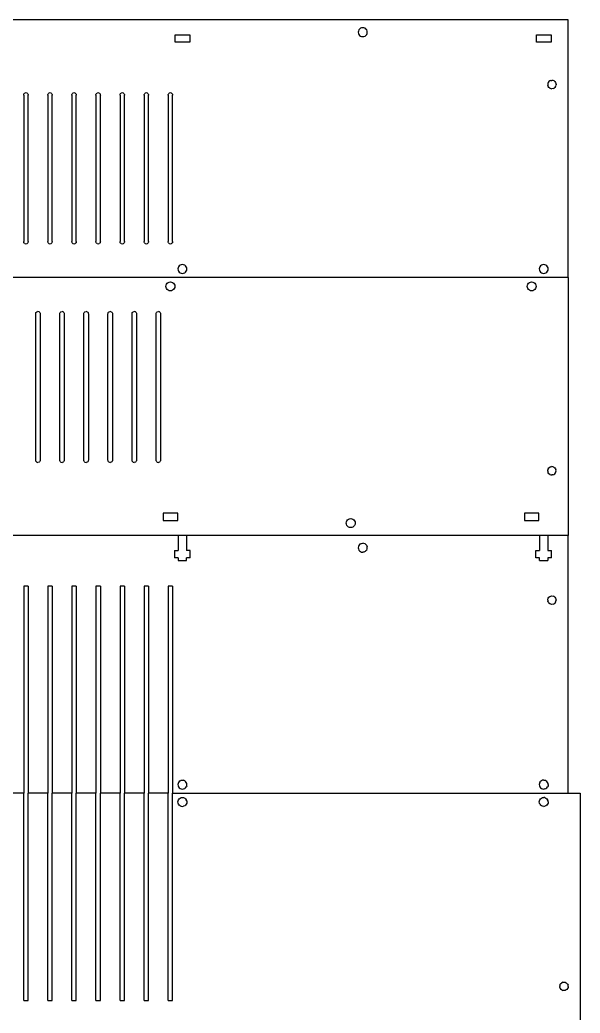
# Model space of a CAD drawing. Extents: x -559 to 246, y -225 to 406.
# Drawn here: x 45.6 to 245.6, y 51.4 to 406.3 of the extents above; entities that cross this region are included whole.
import ezdxf

# ---------------------------------------------------------------- set-up
doc = ezdxf.new("R2010")
doc.units = 0
doc.header["$MEASUREMENT"] = 0
doc.layers.get('0').update_dxf_attribs({"linetype": 'CONTINUOUS'})

msp = doc.modelspace()

# ---------------------------------------------------------------- linework, layer by layer
for p, q in [((241.34, 406.26), (-154.35, 406.26)), ((241.34, 314.16), (241.34, 406.26)), ((166.5, 402.27), (166.45, 401.86)), ((166.45, 401.86), (166.5, 401.44)), ((166.66, 402.66), (166.5, 402.27)), ((166.5, 401.44), (166.66, 401.06)), ((166.91, 402.99), (166.66, 402.66)), ((166.66, 401.06), (166.91, 400.73)), ((167.25, 403.24), (166.91, 402.99)), ((167.63, 403.4), (167.25, 403.24)), ((168.05, 403.46), (167.63, 403.4)), ((168.46, 403.4), (168.05, 403.46)), ((168.85, 403.24), (168.46, 403.4)), ((169.18, 402.99), (168.85, 403.24)), ((169.43, 402.66), (169.18, 402.99)), ((169.18, 400.73), (169.43, 401.06)), ((169.59, 402.27), (169.43, 402.66)), ((169.43, 401.06), (169.59, 401.44)), ((169.65, 401.86), (169.59, 402.27)), ((169.59, 401.44), (169.65, 401.86)), ((101.05, 398.26), (101.05, 400.86)), ((101.05, 400.86), (106.25, 400.86)), ((106.25, 398.26), (101.05, 398.26)), ((106.25, 400.86), (106.25, 398.26)), ((166.91, 400.73), (167.25, 400.47)), ((167.25, 400.47), (167.63, 400.31)), ((167.63, 400.31), (168.05, 400.26)), ((168.05, 400.26), (168.46, 400.31)), ((168.46, 400.31), (168.85, 400.47)), ((168.85, 400.47), (169.18, 400.73)), ((230.05, 398.26), (230.05, 400.86)), ((230.05, 400.86), (235.25, 400.86)), ((235.25, 398.26), (230.05, 398.26)), ((235.25, 400.86), (235.25, 398.26)), ((234.13, 383.54), (234.08, 383.15)), ((234.28, 383.9), (234.13, 383.54)), ((234.52, 384.21), (234.28, 383.9)), ((234.83, 384.45), (234.52, 384.21)), ((235.19, 384.6), (234.83, 384.45)), ((235.19, 384.6), (235.58, 384.65)), ((235.97, 384.6), (235.58, 384.65)), ((236.33, 384.45), (235.97, 384.6)), ((236.33, 384.45), (236.64, 384.21)), ((236.64, 384.21), (236.88, 383.9)), ((236.88, 383.9), (237.03, 383.54)), ((237.03, 383.54), (237.08, 383.15)), ((46.97, 379.56), (47.05, 379.76)), ((47.05, 379.76), (47.18, 379.92)), ((47.18, 379.92), (47.35, 380.05)), ((47.75, 380.16), (47.35, 380.05)), ((48.15, 380.05), (47.75, 380.16)), ((48.15, 380.05), (48.31, 379.92)), ((48.31, 379.92), (48.44, 379.76)), ((48.44, 379.76), (48.52, 379.56)), ((55.57, 379.56), (55.65, 379.76)), ((55.65, 379.76), (55.78, 379.92)), ((55.78, 379.92), (55.95, 380.05)), ((56.35, 380.16), (55.95, 380.05)), ((56.75, 380.05), (56.35, 380.16)), ((56.75, 380.05), (56.91, 379.92)), ((56.91, 379.92), (57.04, 379.76)), ((57.04, 379.76), (57.12, 379.56)), ((64.17, 379.56), (64.25, 379.76)), ((64.25, 379.76), (64.38, 379.92)), ((64.38, 379.92), (64.55, 380.05)), ((64.95, 380.16), (64.55, 380.05)), ((65.35, 380.05), (64.95, 380.16)), ((65.35, 380.05), (65.51, 379.92)), ((65.51, 379.92), (65.64, 379.76)), ((65.64, 379.76), (65.72, 379.56)), ((72.77, 379.56), (72.85, 379.76)), ((72.85, 379.76), (72.98, 379.92)), ((72.98, 379.92), (73.15, 380.05)), ((73.55, 380.16), (73.15, 380.05)), ((73.95, 380.05), (73.55, 380.16)), ((73.95, 380.05), (74.11, 379.92)), ((74.11, 379.92), (74.24, 379.76)), ((74.24, 379.76), (74.32, 379.56)), ((81.37, 379.56), (81.45, 379.76)), ((81.45, 379.76), (81.58, 379.92)), ((81.58, 379.92), (81.75, 380.05)), ((82.15, 380.16), (81.75, 380.05)), ((82.55, 380.05), (82.15, 380.16)), ((82.55, 380.05), (82.71, 379.92)), ((82.71, 379.92), (82.84, 379.76)), ((82.84, 379.76), (82.92, 379.56)), ((89.97, 379.56), (90.05, 379.76)), ((90.05, 379.76), (90.18, 379.92)), ((90.18, 379.92), (90.35, 380.05)), ((90.75, 380.16), (90.35, 380.05)), ((91.15, 380.05), (90.75, 380.16)), ((91.15, 380.05), (91.31, 379.92)), ((91.31, 379.92), (91.44, 379.76)), ((91.44, 379.76), (91.52, 379.56)), ((98.57, 379.56), (98.65, 379.76)), ((98.65, 379.76), (98.78, 379.92)), ((98.78, 379.92), (98.95, 380.05)), ((99.35, 380.16), (98.95, 380.05)), ((99.75, 380.05), (99.35, 380.16)), ((99.75, 380.05), (99.91, 379.92)), ((99.91, 379.92), (100.04, 379.76)), ((100.04, 379.76), (100.12, 379.56)), ((234.08, 383.15), (234.13, 382.76)), ((234.28, 382.4), (234.13, 382.76)), ((234.52, 382.09), (234.28, 382.4)), ((234.83, 381.85), (234.52, 382.09)), ((234.83, 381.85), (235.19, 381.7)), ((235.19, 381.7), (235.58, 381.65)), ((235.97, 381.7), (235.58, 381.65)), ((235.97, 381.7), (236.33, 381.85)), ((236.64, 382.09), (236.33, 381.85)), ((236.88, 382.4), (236.64, 382.09)), ((236.88, 382.4), (237.03, 382.76)), ((237.08, 383.15), (237.03, 382.76)), ((46.95, 379.36), (46.97, 379.56)), ((46.95, 379.36), (46.95, 327.06)), ((48.52, 379.56), (48.55, 379.36)), ((48.55, 327.06), (48.55, 379.36)), ((55.55, 379.36), (55.57, 379.56)), ((55.55, 379.36), (55.55, 327.06)), ((57.12, 379.56), (57.15, 379.36)), ((57.15, 327.06), (57.15, 379.36)), ((64.15, 379.36), (64.17, 379.56)), ((64.15, 379.36), (64.15, 327.06)), ((65.72, 379.56), (65.75, 379.36)), ((65.75, 327.06), (65.75, 379.36)), ((72.75, 379.36), (72.77, 379.56)), ((72.75, 379.36), (72.75, 327.06)), ((74.32, 379.56), (74.35, 379.36)), ((74.35, 327.06), (74.35, 379.36)), ((81.35, 379.36), (81.37, 379.56)), ((81.35, 379.36), (81.35, 327.06)), ((82.92, 379.56), (82.95, 379.36)), ((82.95, 327.06), (82.95, 379.36)), ((89.95, 379.36), (89.97, 379.56)), ((89.95, 379.36), (89.95, 327.06)), ((91.52, 379.56), (91.55, 379.36)), ((91.55, 327.06), (91.55, 379.36)), ((98.55, 379.36), (98.57, 379.56)), ((98.55, 379.36), (98.55, 327.06)), ((100.12, 379.56), (100.15, 379.36)), ((100.15, 327.06), (100.15, 379.36)), ((46.97, 326.85), (46.95, 327.06)), ((47.05, 326.66), (46.97, 326.85)), ((47.18, 326.49), (47.05, 326.66)), ((47.35, 326.36), (47.18, 326.49)), ((48.31, 326.49), (48.15, 326.36)), ((48.44, 326.66), (48.31, 326.49)), ((48.52, 326.85), (48.44, 326.66)), ((48.55, 327.06), (48.52, 326.85)), ((55.57, 326.85), (55.55, 327.06)), ((55.65, 326.66), (55.57, 326.85)), ((55.78, 326.49), (55.65, 326.66)), ((55.95, 326.36), (55.78, 326.49)), ((56.91, 326.49), (56.75, 326.36)), ((57.04, 326.66), (56.91, 326.49)), ((57.12, 326.85), (57.04, 326.66)), ((57.15, 327.06), (57.12, 326.85)), ((64.17, 326.85), (64.15, 327.06)), ((64.25, 326.66), (64.17, 326.85)), ((64.38, 326.49), (64.25, 326.66)), ((64.55, 326.36), (64.38, 326.49)), ((65.51, 326.49), (65.35, 326.36)), ((65.64, 326.66), (65.51, 326.49)), ((65.72, 326.85), (65.64, 326.66)), ((65.75, 327.06), (65.72, 326.85)), ((72.77, 326.85), (72.75, 327.06)), ((72.85, 326.66), (72.77, 326.85)), ((72.98, 326.49), (72.85, 326.66)), ((73.15, 326.36), (72.98, 326.49)), ((74.11, 326.49), (73.95, 326.36)), ((74.24, 326.66), (74.11, 326.49)), ((74.32, 326.85), (74.24, 326.66)), ((74.35, 327.06), (74.32, 326.85)), ((81.37, 326.85), (81.35, 327.06)), ((81.45, 326.66), (81.37, 326.85)), ((81.58, 326.49), (81.45, 326.66)), ((81.75, 326.36), (81.58, 326.49)), ((82.71, 326.49), (82.55, 326.36)), ((82.84, 326.66), (82.71, 326.49)), ((82.92, 326.85), (82.84, 326.66)), ((82.95, 327.06), (82.92, 326.85)), ((89.97, 326.85), (89.95, 327.06)), ((90.05, 326.66), (89.97, 326.85)), ((90.18, 326.49), (90.05, 326.66)), ((90.35, 326.36), (90.18, 326.49)), ((91.31, 326.49), (91.15, 326.36)), ((91.44, 326.66), (91.31, 326.49)), ((91.52, 326.85), (91.44, 326.66)), ((91.55, 327.06), (91.52, 326.85)), ((98.57, 326.85), (98.55, 327.06)), ((98.65, 326.66), (98.57, 326.85)), ((98.78, 326.49), (98.65, 326.66)), ((98.95, 326.36), (98.78, 326.49)), ((99.91, 326.49), (99.75, 326.36)), ((100.04, 326.66), (99.91, 326.49)), ((100.12, 326.85), (100.04, 326.66)), ((100.15, 327.06), (100.12, 326.85)), ((47.35, 326.36), (47.75, 326.26)), ((47.75, 326.26), (48.15, 326.36)), ((55.95, 326.36), (56.35, 326.26)), ((56.35, 326.26), (56.75, 326.36)), ((64.55, 326.36), (64.95, 326.26)), ((64.95, 326.26), (65.35, 326.36)), ((73.15, 326.36), (73.55, 326.26)), ((73.55, 326.26), (73.95, 326.36)), ((81.75, 326.36), (82.15, 326.26)), ((82.15, 326.26), (82.55, 326.36)), ((90.35, 326.36), (90.75, 326.26)), ((90.75, 326.26), (91.15, 326.36)), ((98.95, 326.36), (99.35, 326.26)), ((99.35, 326.26), (99.75, 326.36)), ((102.1, 317.67), (102.05, 317.26)), ((102.05, 317.26), (102.1, 316.84)), ((102.26, 318.06), (102.1, 317.67)), ((102.1, 316.84), (102.26, 316.46)), ((102.51, 318.39), (102.26, 318.06)), ((102.26, 316.46), (102.51, 316.13)), ((102.85, 318.64), (102.51, 318.39)), ((102.51, 316.13), (102.85, 315.87)), ((103.23, 318.8), (102.85, 318.64)), ((102.85, 315.87), (103.23, 315.71)), ((103.65, 318.86), (103.23, 318.8)), ((104.06, 318.8), (103.65, 318.86)), ((104.45, 318.64), (104.06, 318.8)), ((104.06, 315.71), (104.45, 315.87)), ((104.78, 318.39), (104.45, 318.64)), ((104.45, 315.87), (104.78, 316.13)), ((105.03, 318.06), (104.78, 318.39)), ((104.78, 316.13), (105.03, 316.46)), ((105.19, 317.67), (105.03, 318.06)), ((105.03, 316.46), (105.19, 316.84)), ((105.25, 317.26), (105.19, 317.67)), ((105.19, 316.84), (105.25, 317.26)), ((231.1, 317.67), (231.05, 317.26)), ((231.05, 317.26), (231.1, 316.84)), ((231.26, 318.06), (231.1, 317.67)), ((231.1, 316.84), (231.26, 316.46)), ((231.51, 318.39), (231.26, 318.06)), ((231.26, 316.46), (231.51, 316.13)), ((231.85, 318.64), (231.51, 318.39)), ((231.51, 316.13), (231.85, 315.87)), ((232.23, 318.8), (231.85, 318.64)), ((231.85, 315.87), (232.23, 315.71)), ((232.65, 318.86), (232.23, 318.8)), ((233.06, 318.8), (232.65, 318.86)), ((233.45, 318.64), (233.06, 318.8)), ((233.06, 315.71), (233.45, 315.87)), ((233.78, 318.39), (233.45, 318.64)), ((233.45, 315.87), (233.78, 316.13)), ((234.03, 318.06), (233.78, 318.39)), ((233.78, 316.13), (234.03, 316.46)), ((234.19, 317.67), (234.03, 318.06)), ((234.03, 316.46), (234.19, 316.84)), ((234.25, 317.26), (234.19, 317.67)), ((234.19, 316.84), (234.25, 317.26)), ((241.34, 314.16), (-154.35, 314.16)), ((98.21, 312.19), (98.54, 312.44)), ((98.54, 312.44), (98.93, 312.6)), ((98.93, 312.6), (99.34, 312.66)), ((99.34, 312.66), (99.76, 312.6)), ((99.76, 312.6), (100.14, 312.44)), ((100.14, 312.44), (100.48, 312.19)), ((103.23, 315.71), (103.65, 315.66)), ((103.65, 315.66), (104.06, 315.71)), ((227.21, 312.19), (227.54, 312.44)), ((227.54, 312.44), (227.93, 312.6)), ((227.93, 312.6), (228.34, 312.66)), ((228.34, 312.66), (228.76, 312.6)), ((228.76, 312.6), (229.14, 312.44)), ((229.14, 312.44), (229.48, 312.19)), ((232.23, 315.71), (232.65, 315.66)), ((232.65, 315.66), (233.06, 315.71)), ((241.34, 314.16), (241.34, 222.06)), ((97.74, 311.06), (97.8, 311.47)), ((97.8, 310.64), (97.74, 311.06)), ((97.8, 311.47), (97.96, 311.86)), ((97.96, 310.26), (97.8, 310.64)), ((97.96, 311.86), (98.21, 312.19)), ((98.21, 309.93), (97.96, 310.26)), ((98.54, 309.67), (98.21, 309.93)), ((98.93, 309.51), (98.54, 309.67)), ((99.34, 309.46), (98.93, 309.51)), ((99.76, 309.51), (99.34, 309.46)), ((100.14, 309.67), (99.76, 309.51)), ((100.48, 309.93), (100.14, 309.67)), ((100.48, 312.19), (100.73, 311.86)), ((100.73, 310.26), (100.48, 309.93)), ((100.73, 311.86), (100.89, 311.47)), ((100.89, 310.64), (100.73, 310.26)), ((100.89, 311.47), (100.94, 311.06)), ((100.94, 311.06), (100.89, 310.64)), ((226.74, 311.06), (226.8, 311.47)), ((226.8, 310.64), (226.74, 311.06)), ((226.8, 311.47), (226.96, 311.86)), ((226.96, 310.26), (226.8, 310.64)), ((226.96, 311.86), (227.21, 312.19)), ((227.21, 309.93), (226.96, 310.26)), ((227.54, 309.67), (227.21, 309.93)), ((227.93, 309.51), (227.54, 309.67)), ((228.34, 309.46), (227.93, 309.51)), ((228.76, 309.51), (228.34, 309.46)), ((229.14, 309.67), (228.76, 309.51)), ((229.48, 309.93), (229.14, 309.67)), ((229.48, 312.19), (229.73, 311.86)), ((229.73, 310.26), (229.48, 309.93)), ((229.73, 311.86), (229.89, 311.47)), ((229.89, 310.64), (229.73, 310.26)), ((229.89, 311.47), (229.94, 311.06)), ((229.94, 311.06), (229.89, 310.64)), ((51.27, 301.46), (51.35, 301.66)), ((51.35, 301.66), (51.48, 301.82)), ((51.48, 301.82), (51.65, 301.95)), ((51.65, 301.95), (52.05, 302.06)), ((52.45, 301.95), (52.05, 302.06)), ((52.45, 301.95), (52.61, 301.82)), ((52.61, 301.82), (52.74, 301.66)), ((52.74, 301.66), (52.82, 301.46)), ((59.87, 301.46), (59.95, 301.66)), ((59.95, 301.66), (60.08, 301.82)), ((60.08, 301.82), (60.25, 301.95)), ((60.25, 301.95), (60.65, 302.06)), ((61.05, 301.95), (60.65, 302.06)), ((61.05, 301.95), (61.21, 301.82)), ((61.21, 301.82), (61.34, 301.66)), ((61.34, 301.66), (61.42, 301.46)), ((68.47, 301.46), (68.55, 301.66)), ((68.55, 301.66), (68.68, 301.82)), ((68.68, 301.82), (68.85, 301.95)), ((68.85, 301.95), (69.25, 302.06)), ((69.65, 301.95), (69.25, 302.06)), ((69.65, 301.95), (69.81, 301.82)), ((69.81, 301.82), (69.94, 301.66)), ((69.94, 301.66), (70.02, 301.46)), ((77.07, 301.46), (77.15, 301.66)), ((77.15, 301.66), (77.28, 301.82)), ((77.28, 301.82), (77.45, 301.95)), ((77.45, 301.95), (77.85, 302.06)), ((78.25, 301.95), (77.85, 302.06)), ((78.25, 301.95), (78.41, 301.82)), ((78.41, 301.82), (78.54, 301.66)), ((78.54, 301.66), (78.62, 301.46)), ((85.67, 301.46), (85.75, 301.66)), ((85.75, 301.66), (85.88, 301.82)), ((85.88, 301.82), (86.05, 301.95)), ((86.05, 301.95), (86.45, 302.06)), ((86.85, 301.95), (86.45, 302.06)), ((86.85, 301.95), (87.01, 301.82)), ((87.01, 301.82), (87.14, 301.66)), ((87.14, 301.66), (87.22, 301.46)), ((94.27, 301.46), (94.35, 301.66)), ((94.35, 301.66), (94.48, 301.82)), ((94.48, 301.82), (94.65, 301.95)), ((94.65, 301.95), (95.05, 302.06)), ((95.45, 301.95), (95.05, 302.06)), ((95.45, 301.95), (95.61, 301.82)), ((95.61, 301.82), (95.74, 301.66)), ((95.74, 301.66), (95.82, 301.46)), ((51.25, 301.26), (51.27, 301.46)), ((51.25, 248.96), (51.25, 301.26)), ((52.82, 301.46), (52.85, 301.26)), ((52.85, 301.26), (52.85, 248.96)), ((59.85, 301.26), (59.87, 301.46)), ((59.85, 248.96), (59.85, 301.26)), ((61.42, 301.46), (61.45, 301.26)), ((61.45, 301.26), (61.45, 248.96)), ((68.45, 301.26), (68.47, 301.46)), ((68.45, 248.96), (68.45, 301.26)), ((70.02, 301.46), (70.05, 301.26)), ((70.05, 301.26), (70.05, 248.96)), ((77.05, 301.26), (77.07, 301.46)), ((77.05, 248.96), (77.05, 301.26)), ((78.62, 301.46), (78.65, 301.26)), ((78.65, 301.26), (78.65, 248.96)), ((85.65, 301.26), (85.67, 301.46)), ((85.65, 248.96), (85.65, 301.26)), ((87.22, 301.46), (87.25, 301.26)), ((87.25, 301.26), (87.25, 248.96)), ((94.25, 301.26), (94.27, 301.46)), ((94.25, 248.96), (94.25, 301.26)), ((95.82, 301.46), (95.85, 301.26)), ((95.85, 301.26), (95.85, 248.96)), ((51.27, 248.75), (51.25, 248.96)), ((51.35, 248.56), (51.27, 248.75)), ((51.48, 248.39), (51.35, 248.56)), ((52.74, 248.56), (52.61, 248.39)), ((52.82, 248.75), (52.74, 248.56)), ((52.85, 248.96), (52.82, 248.75)), ((59.87, 248.75), (59.85, 248.96)), ((59.95, 248.56), (59.87, 248.75)), ((60.08, 248.39), (59.95, 248.56)), ((61.34, 248.56), (61.21, 248.39)), ((61.42, 248.75), (61.34, 248.56)), ((61.45, 248.96), (61.42, 248.75)), ((68.47, 248.75), (68.45, 248.96)), ((68.55, 248.56), (68.47, 248.75)), ((68.68, 248.39), (68.55, 248.56)), ((69.94, 248.56), (69.81, 248.39)), ((70.02, 248.75), (69.94, 248.56)), ((70.05, 248.96), (70.02, 248.75)), ((77.07, 248.75), (77.05, 248.96)), ((77.15, 248.56), (77.07, 248.75)), ((77.28, 248.39), (77.15, 248.56)), ((78.54, 248.56), (78.41, 248.39)), ((78.62, 248.75), (78.54, 248.56)), ((78.65, 248.96), (78.62, 248.75)), ((85.67, 248.75), (85.65, 248.96)), ((85.75, 248.56), (85.67, 248.75)), ((85.88, 248.39), (85.75, 248.56)), ((87.14, 248.56), (87.01, 248.39)), ((87.22, 248.75), (87.14, 248.56)), ((87.25, 248.96), (87.22, 248.75)), ((94.27, 248.75), (94.25, 248.96)), ((94.35, 248.56), (94.27, 248.75)), ((94.48, 248.39), (94.35, 248.56)), ((95.74, 248.56), (95.61, 248.39)), ((95.82, 248.75), (95.74, 248.56)), ((95.85, 248.96), (95.82, 248.75)), ((51.65, 248.26), (51.48, 248.39)), ((51.65, 248.26), (52.05, 248.16)), ((52.45, 248.26), (52.05, 248.16)), ((52.61, 248.39), (52.45, 248.26)), ((60.25, 248.26), (60.08, 248.39)), ((60.25, 248.26), (60.65, 248.16)), ((61.05, 248.26), (60.65, 248.16)), ((61.21, 248.39), (61.05, 248.26)), ((68.85, 248.26), (68.68, 248.39)), ((68.85, 248.26), (69.25, 248.16)), ((69.65, 248.26), (69.25, 248.16)), ((69.81, 248.39), (69.65, 248.26)), ((77.45, 248.26), (77.28, 248.39)), ((77.45, 248.26), (77.85, 248.16)), ((78.25, 248.26), (77.85, 248.16)), ((78.41, 248.39), (78.25, 248.26)), ((86.05, 248.26), (85.88, 248.39)), ((86.05, 248.26), (86.45, 248.16)), ((86.85, 248.26), (86.45, 248.16)), ((87.01, 248.39), (86.85, 248.26)), ((94.65, 248.26), (94.48, 248.39)), ((94.65, 248.26), (95.05, 248.16)), ((95.45, 248.26), (95.05, 248.16)), ((95.61, 248.39), (95.45, 248.26)), ((234.06, 245.17), (234.12, 245.56)), ((234.06, 245.17), (234.12, 244.79)), ((234.27, 245.92), (234.12, 245.56)), ((234.27, 245.92), (234.5, 246.23)), ((234.5, 246.23), (234.81, 246.47)), ((235.18, 246.62), (234.81, 246.47)), ((235.18, 246.62), (235.56, 246.67)), ((235.95, 246.62), (235.56, 246.67)), ((236.31, 246.47), (235.95, 246.62)), ((236.31, 246.47), (236.63, 246.23)), ((236.63, 246.23), (236.86, 245.92)), ((236.86, 245.92), (237.01, 245.56)), ((237.06, 245.17), (237.01, 245.56)), ((237.01, 244.79), (237.06, 245.17)), ((234.27, 244.42), (234.12, 244.79)), ((234.5, 244.11), (234.27, 244.42)), ((234.81, 243.88), (234.5, 244.11)), ((234.81, 243.88), (235.18, 243.73)), ((235.18, 243.73), (235.56, 243.67)), ((235.95, 243.73), (235.56, 243.67)), ((235.95, 243.73), (236.31, 243.88)), ((236.31, 243.88), (236.63, 244.11)), ((236.63, 244.11), (236.86, 244.42)), ((236.86, 244.42), (237.01, 244.79)), ((101.94, 230.06), (96.74, 230.06)), ((96.74, 230.06), (96.74, 227.46)), ((96.74, 227.46), (101.94, 227.46)), ((101.94, 227.46), (101.94, 230.06)), ((162.2, 226.87), (162.36, 227.26)), ((162.36, 227.26), (162.61, 227.59)), ((162.61, 227.59), (162.94, 227.84)), ((162.94, 227.84), (163.33, 228)), ((163.33, 228), (163.74, 228.06)), ((163.74, 228.06), (164.16, 228)), ((164.16, 228), (164.54, 227.84)), ((164.54, 227.84), (164.88, 227.59)), ((164.88, 227.59), (165.13, 227.26)), ((165.13, 227.26), (165.29, 226.87)), ((230.94, 230.06), (225.74, 230.06)), ((225.74, 230.06), (225.74, 227.46)), ((225.74, 227.46), (230.94, 227.46)), ((230.94, 227.46), (230.94, 230.06)), ((162.14, 226.46), (162.2, 226.87)), ((162.2, 226.04), (162.14, 226.46)), ((162.36, 225.66), (162.2, 226.04)), ((162.61, 225.33), (162.36, 225.66)), ((162.94, 225.07), (162.61, 225.33)), ((163.33, 224.91), (162.94, 225.07)), ((163.74, 224.86), (163.33, 224.91)), ((164.16, 224.91), (163.74, 224.86)), ((164.54, 225.07), (164.16, 224.91)), ((164.88, 225.33), (164.54, 225.07)), ((165.13, 225.66), (164.88, 225.33)), ((165.29, 226.04), (165.13, 225.66)), ((165.29, 226.87), (165.34, 226.46)), ((165.34, 226.46), (165.29, 226.04)), ((102.15, 222.06), (-23.85, 222.06)), ((102.15, 222.06), (102.15, 216.66)), ((105.15, 222.06), (102.15, 222.06)), ((105.15, 222.06), (105.15, 216.66)), ((231.15, 222.06), (105.15, 222.06)), ((231.15, 222.06), (231.15, 216.66)), ((234.15, 222.06), (231.15, 222.06)), ((241.34, 222.06), (234.15, 222.06)), ((234.15, 222.06), (234.15, 216.66)), ((241.34, 129.96), (241.34, 222.06)), ((100.85, 216.66), (100.85, 214.06)), ((100.85, 216.66), (102.15, 216.66)), ((106.45, 216.66), (105.15, 216.66)), ((106.45, 214.06), (106.45, 216.66)), ((166.5, 218.07), (166.45, 217.66)), ((166.45, 217.66), (166.5, 217.24)), ((166.66, 218.46), (166.5, 218.07)), ((166.5, 217.24), (166.66, 216.86)), ((166.91, 218.79), (166.66, 218.46)), ((166.66, 216.86), (166.91, 216.53)), ((167.25, 219.04), (166.91, 218.79)), ((166.91, 216.53), (167.25, 216.27)), ((167.25, 219.04), (167.63, 219.2)), ((167.63, 219.2), (168.05, 219.26)), ((168.46, 219.2), (168.05, 219.26)), ((168.85, 219.04), (168.46, 219.2)), ((169.18, 218.79), (168.85, 219.04)), ((168.85, 216.27), (169.18, 216.53)), ((169.18, 218.79), (169.43, 218.46)), ((169.43, 216.86), (169.18, 216.53)), ((169.43, 218.46), (169.59, 218.07)), ((169.43, 216.86), (169.59, 217.24)), ((169.65, 217.66), (169.59, 218.07)), ((169.59, 217.24), (169.65, 217.66)), ((229.85, 214.06), (229.85, 216.66)), ((229.85, 216.66), (231.15, 216.66)), ((234.15, 216.66), (235.45, 216.66)), ((235.45, 214.06), (235.45, 216.66)), ((102.15, 214.06), (100.85, 214.06)), ((102.15, 214.06), (102.15, 213.06)), ((102.15, 213.06), (105.15, 213.06)), ((106.45, 214.06), (105.15, 214.06)), ((105.15, 213.06), (105.15, 214.06)), ((167.25, 216.27), (167.63, 216.11)), ((167.63, 216.11), (168.05, 216.06)), ((168.46, 216.11), (168.05, 216.06)), ((168.85, 216.27), (168.46, 216.11)), ((231.15, 214.06), (229.85, 214.06)), ((231.15, 213.06), (231.15, 214.06)), ((231.15, 213.06), (234.15, 213.06)), ((235.45, 214.06), (234.15, 214.06)), ((234.15, 214.06), (234.15, 213.06)), ((48.55, 203.96), (46.95, 203.96)), ((46.95, 203.96), (46.95, 129.96)), ((48.55, 203.96), (48.55, 129.96)), ((55.55, 203.96), (55.55, 129.96)), ((57.15, 203.96), (55.55, 203.96)), ((57.15, 203.96), (57.15, 129.96)), ((64.15, 203.96), (64.15, 129.96)), ((65.75, 203.96), (64.15, 203.96)), ((65.75, 203.96), (65.75, 129.96)), ((72.75, 203.96), (72.75, 129.96)), ((74.35, 203.96), (72.75, 203.96)), ((74.35, 203.96), (74.35, 129.96)), ((81.35, 203.96), (81.35, 129.96)), ((82.95, 203.96), (81.35, 203.96)), ((82.95, 203.96), (82.95, 129.96)), ((89.95, 203.96), (89.95, 129.96)), ((91.55, 203.96), (89.95, 203.96)), ((91.55, 203.96), (91.55, 129.96)), ((98.55, 203.96), (98.55, 129.96)), ((100.15, 203.96), (98.55, 203.96)), ((100.15, 203.96), (100.15, 129.96)), ((234.08, 198.95), (234.13, 199.34)), ((234.08, 198.95), (234.13, 198.56)), ((234.13, 199.34), (234.28, 199.7)), ((234.28, 199.7), (234.52, 200.01)), ((234.52, 200.01), (234.83, 200.25)), ((234.83, 200.25), (235.19, 200.4)), ((235.19, 200.4), (235.58, 200.45)), ((235.58, 200.45), (235.97, 200.4)), ((236.33, 200.25), (235.97, 200.4)), ((236.33, 200.25), (236.64, 200.01)), ((236.64, 200.01), (236.88, 199.7)), ((236.88, 199.7), (237.03, 199.34)), ((237.03, 199.34), (237.08, 198.95)), ((237.03, 198.56), (237.08, 198.95)), ((234.28, 198.2), (234.13, 198.56)), ((234.28, 198.2), (234.52, 197.89)), ((234.83, 197.65), (234.52, 197.89)), ((235.19, 197.5), (234.83, 197.65)), ((235.58, 197.45), (235.19, 197.5)), ((235.97, 197.5), (235.58, 197.45)), ((235.97, 197.5), (236.33, 197.65)), ((236.64, 197.89), (236.33, 197.65)), ((236.88, 198.2), (236.64, 197.89)), ((236.88, 198.2), (237.03, 198.56)), ((102.1, 133.47), (102.05, 133.06)), ((102.05, 133.06), (102.1, 132.64)), ((102.26, 133.86), (102.1, 133.47)), ((102.1, 132.64), (102.26, 132.26)), ((102.51, 134.19), (102.26, 133.86)), ((102.26, 132.26), (102.51, 131.93)), ((102.85, 134.44), (102.51, 134.19)), ((102.51, 131.93), (102.85, 131.67)), ((102.85, 134.44), (103.23, 134.6)), ((102.85, 131.67), (103.23, 131.51)), ((103.23, 134.6), (103.65, 134.66)), ((103.23, 131.51), (103.65, 131.46)), ((103.65, 134.66), (104.06, 134.6)), ((103.65, 131.46), (104.06, 131.51)), ((104.45, 134.44), (104.06, 134.6)), ((104.06, 131.51), (104.45, 131.67)), ((104.78, 134.19), (104.45, 134.44)), ((104.45, 131.67), (104.78, 131.93)), ((105.03, 133.86), (104.78, 134.19)), ((104.78, 131.93), (105.03, 132.26)), ((105.19, 133.47), (105.03, 133.86)), ((105.19, 132.64), (105.03, 132.26)), ((105.25, 133.06), (105.19, 133.47)), ((105.19, 132.64), (105.25, 133.06)), ((231.1, 133.47), (231.05, 133.06)), ((231.05, 133.06), (231.1, 132.64)), ((231.26, 133.86), (231.1, 133.47)), ((231.1, 132.64), (231.26, 132.26)), ((231.26, 133.86), (231.51, 134.19)), ((231.26, 132.26), (231.51, 131.93)), ((231.85, 134.44), (231.51, 134.19)), ((231.51, 131.93), (231.85, 131.67)), ((232.23, 134.6), (231.85, 134.44)), ((231.85, 131.67), (232.23, 131.51)), ((232.65, 134.66), (232.23, 134.6)), ((232.23, 131.51), (232.65, 131.46)), ((232.65, 134.66), (233.06, 134.6)), ((233.06, 131.51), (232.65, 131.46)), ((233.45, 134.44), (233.06, 134.6)), ((233.06, 131.51), (233.45, 131.67)), ((233.78, 134.19), (233.45, 134.44)), ((233.45, 131.67), (233.78, 131.93)), ((234.03, 133.86), (233.78, 134.19)), ((233.78, 131.93), (234.03, 132.26)), ((234.19, 133.47), (234.03, 133.86)), ((234.19, 132.64), (234.03, 132.26)), ((234.25, 133.06), (234.19, 133.47)), ((234.25, 133.06), (234.19, 132.64)), ((46.95, 129.96), (39.95, 129.96)), ((46.95, 55.96), (46.95, 129.96)), ((48.55, 55.96), (48.55, 129.96)), ((55.55, 129.96), (48.55, 129.96)), ((55.55, 55.96), (55.55, 129.96)), ((57.15, 55.96), (57.15, 129.96)), ((64.15, 129.96), (57.15, 129.96)), ((64.15, 55.96), (64.15, 129.96)), ((65.75, 55.96), (65.75, 129.96)), ((72.75, 129.96), (65.75, 129.96)), ((72.75, 55.96), (72.75, 129.96)), ((74.35, 55.96), (74.35, 129.96)), ((81.35, 129.96), (74.35, 129.96)), ((81.35, 55.96), (81.35, 129.96)), ((82.95, 55.96), (82.95, 129.96)), ((89.95, 129.96), (82.95, 129.96)), ((89.95, 55.96), (89.95, 129.96)), ((91.55, 55.96), (91.55, 129.96)), ((98.55, 129.96), (91.55, 129.96)), ((98.55, 55.96), (98.55, 129.96)), ((100.15, 55.96), (100.15, 129.96)), ((100.15, 129.96), (241.34, 129.96)), ((102.26, 127.66), (102.51, 127.99)), ((102.51, 127.99), (102.85, 128.24)), ((102.85, 128.24), (103.23, 128.4)), ((103.23, 128.4), (103.65, 128.46)), ((103.65, 128.46), (104.06, 128.4)), ((104.06, 128.4), (104.45, 128.24)), ((104.45, 128.24), (104.78, 127.99)), ((104.78, 127.99), (105.03, 127.66)), ((231.26, 127.66), (231.51, 127.99)), ((231.51, 127.99), (231.85, 128.24)), ((231.85, 128.24), (232.23, 128.4)), ((232.23, 128.4), (232.65, 128.46)), ((233.06, 128.4), (232.65, 128.46)), ((233.06, 128.4), (233.45, 128.24)), ((233.45, 128.24), (233.78, 127.99)), ((233.78, 127.99), (234.03, 127.66)), ((241.34, 129.96), (245.65, 129.96)), ((245.65, 129.96), (245.65, 37.86)), ((102.05, 126.86), (102.1, 127.27)), ((102.1, 126.44), (102.05, 126.86)), ((102.1, 127.27), (102.26, 127.66)), ((102.26, 126.06), (102.1, 126.44)), ((102.51, 125.73), (102.26, 126.06)), ((102.85, 125.47), (102.51, 125.73)), ((102.85, 125.47), (103.23, 125.31)), ((103.23, 125.31), (103.65, 125.26)), ((103.65, 125.26), (104.06, 125.31)), ((104.45, 125.47), (104.06, 125.31)), ((104.78, 125.73), (104.45, 125.47)), ((105.03, 126.06), (104.78, 125.73)), ((105.19, 127.27), (105.03, 127.66)), ((105.19, 126.44), (105.03, 126.06)), ((105.19, 127.27), (105.25, 126.86)), ((105.25, 126.86), (105.19, 126.44)), ((231.05, 126.86), (231.1, 127.27)), ((231.1, 126.44), (231.05, 126.86)), ((231.1, 127.27), (231.26, 127.66)), ((231.26, 126.06), (231.1, 126.44)), ((231.26, 126.06), (231.51, 125.73)), ((231.85, 125.47), (231.51, 125.73)), ((232.23, 125.31), (231.85, 125.47)), ((232.65, 125.26), (232.23, 125.31)), ((232.65, 125.26), (233.06, 125.31)), ((233.45, 125.47), (233.06, 125.31)), ((233.78, 125.73), (233.45, 125.47)), ((234.03, 126.06), (233.78, 125.73)), ((234.19, 127.27), (234.03, 127.66)), ((234.19, 126.44), (234.03, 126.06)), ((234.25, 126.86), (234.19, 127.27)), ((234.25, 126.86), (234.19, 126.44)), ((238.42, 61.36), (238.37, 60.97)), ((238.42, 60.59), (238.37, 60.97)), ((238.42, 61.36), (238.57, 61.72)), ((238.42, 60.59), (238.57, 60.22)), ((238.57, 61.72), (238.81, 62.03)), ((238.81, 62.03), (239.12, 62.27)), ((239.48, 62.42), (239.12, 62.27)), ((239.48, 62.42), (239.87, 62.47)), ((239.87, 62.47), (240.25, 62.42)), ((240.25, 62.42), (240.62, 62.27)), ((240.62, 62.27), (240.93, 62.03)), ((241.17, 61.72), (240.93, 62.03)), ((241.17, 61.72), (241.32, 61.36)), ((241.32, 60.59), (241.17, 60.22)), ((241.37, 60.97), (241.32, 61.36)), ((241.37, 60.97), (241.32, 60.59)), ((238.57, 60.22), (238.81, 59.91)), ((239.12, 59.68), (238.81, 59.91)), ((239.12, 59.68), (239.48, 59.53)), ((239.87, 59.47), (239.48, 59.53)), ((240.25, 59.53), (239.87, 59.47)), ((240.62, 59.68), (240.25, 59.53)), ((240.93, 59.91), (240.62, 59.68)), ((241.17, 60.22), (240.93, 59.91)), ((46.95, 55.96), (48.55, 55.96)), ((55.55, 55.96), (57.15, 55.96)), ((64.15, 55.96), (65.75, 55.96)), ((72.75, 55.96), (74.35, 55.96)), ((81.35, 55.96), (82.95, 55.96)), ((89.95, 55.96), (91.55, 55.96)), ((98.55, 55.96), (100.15, 55.96))]:
    msp.add_line(p, q)

doc.saveas('drawing.dxf')
